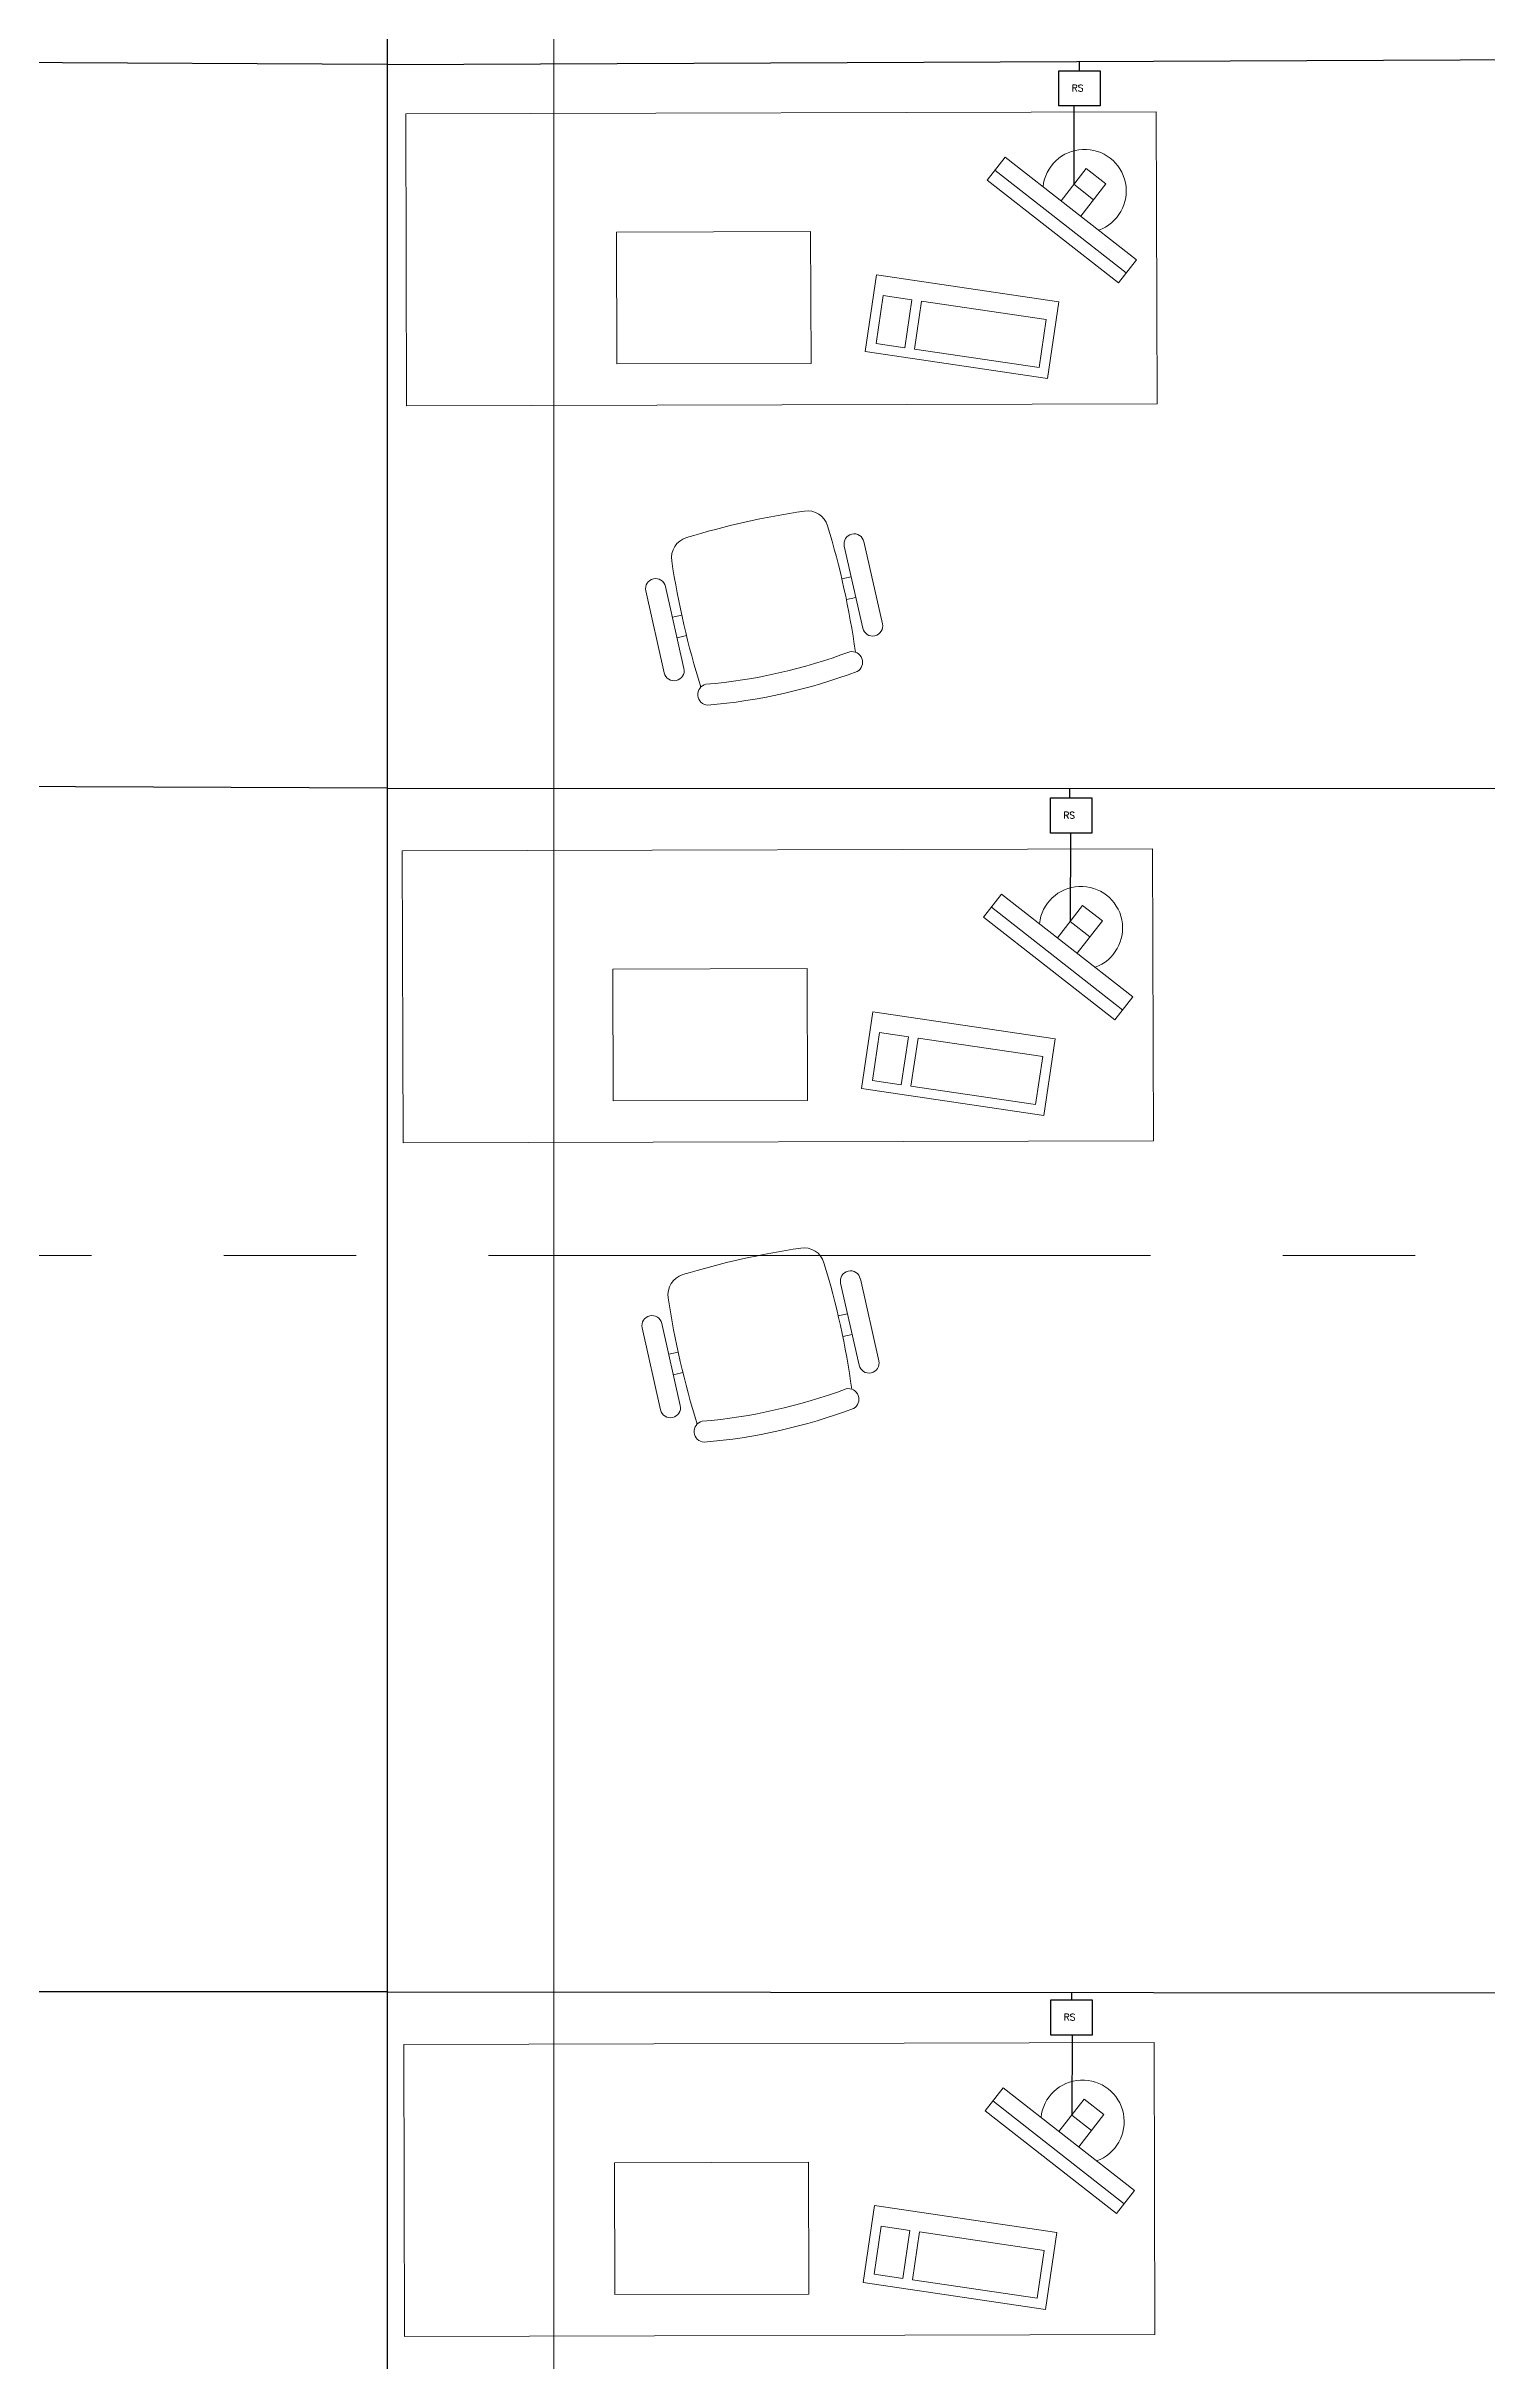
# Model space of a CAD drawing. Extents: x 952 to 1351, y -109 to 188.
# Drawn here: x 1238.59 to 1242.05, y 119.49 to 125.05 of the extents above; entities that cross this region are included whole.
import ezdxf

# ---------------------------------------------------------------- set-up
doc = ezdxf.new("R2010")
doc.units = 0
doc.header["$LTSCALE"] = 0.5
doc.linetypes.add('CENTER', pattern=[50.8, 31.75, -6.35, 6.35, -6.35])
doc.layers.get('0').update_dxf_attribs({"linetype": 'CONTINUOUS'})
doc.layers.add('Cableado', color=100, linetype='CONTINUOUS')
for name, color, linetype, lineweight in [('Detalles 01', 8, 'CONTINUOUS', 9), ('Equipamiento movil', 33, 'CONTINUOUS', 9), ('Tratamiento pisos', 251, 'CONTINUOUS', 9)]:
    doc.layers.add(name, color=color, linetype=linetype, lineweight=lineweight)
doc.styles.add('Texto 5 mm', font='simplex.shx', dxfattribs={"height": 0.5})

# ---------------------------------------------------------------- blocks, each defined once
blk = doc.blocks.new('RECTANG')
for p, q in [((1, 1), (0, 1)), ((0, 1), (0, 0)), ((1, 0), (1, 1)), ((0, 0), (1, 0))]:
    blk.add_line(p, q)
blk = doc.blocks.new('KEYBOARD', base_point=(60, 294))
for p, xscale, yscale, zscale in [((60, 294), 19, 8, 19), ((61, 295), 13, 5, 13), ((75, 295), 3, 5, 3)]:
    blk.add_blockref('RECTANG', p, dxfattribs=dict(xscale=xscale, yscale=yscale, zscale=zscale))
blk = doc.blocks.new('Silla 1')
at = {"layer": 'Equipamiento movil'}
for p, q in [((-0.1131, 0.2664), (0.0295, 0.409)), ((0.0638, 0.3747), (-0.0788, 0.2321)), ((-0.0254, 0.2855), (-0.0091, 0.2693)), ((0.0104, 0.3213), (0.0268, 0.3048)), ((0.2321, -0.0788), (0.3747, 0.0638)), ((0.409, 0.0295), (0.2664, -0.1131)), ((0.3048, 0.0268), (0.3213, 0.0104)), ((0.2693, -0.0091), (0.2855, -0.0254))]:
    blk.add_line(p, q, dxfattribs=at)
for centre, radius, start, end in [((1.4058, -1.1273), 1.9881, 130.2245, 139.1817), ((0.0467, 0.3919), 0.0242, 315, 135), ((0.1468, 0.3964), 0.0255, 61.3631, 224.3749), ((-0.6508, -0.6508), 1.3416, 37.131, 52.869), ((-0.654, -0.654), 1.2956, 37.1584, 52.8416), ((-0.0959, 0.2492), 0.0242, 135, 315), ((-0.0605, 0.1393), 0.0505, 139.1817, 220.8183), ((-1.1273, 1.4058), 1.9881, 310.8183, 319.7755), ((0.3964, 0.1468), 0.0255, 225.6251, 28.6369), ((1.4058, 1.4058), 1.9881, 220.8183, 229.1817), ((0.3919, 0.0467), 0.0242, 315, 135), ((0.1393, -0.0605), 0.0505, 229.1817, 310.8183), ((0.2492, -0.0959), 0.0242, 135, 315)]:
    blk.add_arc(centre, radius, start, end, dxfattribs=at)

msp = doc.modelspace()

# ---------------------------------------------------------------- linework, layer by layer
at = {"layer": 'Cableado'}
for p, q in [((1239.4124, 125.5128), (1239.4124, 125.004)), ((1239.4124, 125.004), (1238.3674, 125.0086)), ((1239.4124, 125.004), (1243.7418, 125.0221)), ((1241.0725, 125.0109), (1241.0725, 124.9886)), ((1239.4124, 125.004), (1239.4124, 118.7472)), ((1241.0598, 124.9041), (1241.0597, 124.7162)), ((1239.4124, 123.268), (1238.3674, 123.2726)), ((1239.4124, 123.268), (1243.7259, 123.2663)), ((1241.0488, 123.2674), (1241.0489, 123.2444)), ((1241.0519, 123.1598), (1241.0511, 122.9484)), ((1239.4124, 120.3813), (1238.3711, 120.3813)), ((1239.4124, 120.3813), (1243.7237, 120.3773)), ((1241.0543, 120.3798), (1241.0542, 120.3619)), ((1241.0552, 120.2773), (1241.0548, 120.0855))]:
    msp.add_line(p, q, dxfattribs=at)
for points in [[(1241.0234, 124.9886), (1241.1229, 124.9886), (1241.1229, 124.9041), (1241.0234, 124.9041)], [(1241.0032, 123.2444), (1241.1026, 123.2444), (1241.1026, 123.1598), (1241.0032, 123.1598)], [(1241.0041, 120.3619), (1241.1036, 120.3619), (1241.1036, 120.2773), (1241.0041, 120.2773)]]:
    msp.add_lwpolyline(points, close=True, dxfattribs=at)
at = {"layer": 'Detalles 01', "linetype": 'CENTER', "ltscale": 0.1}
msp.add_line((1237.1158, 122.1472), (1246.3904, 122.1472), dxfattribs=at)
at = {"layer": 'Equipamiento movil'}
for p, q in [((1241.2572, 124.89), (1239.4572, 124.885)), ((1239.4572, 124.885), (1239.4591, 124.185)), ((1241.2591, 124.19), (1241.2572, 124.89)), ((1240.8519, 124.7264), (1240.895, 124.7815)), ((1241.1854, 124.5036), (1240.8704, 124.75)), ((1240.895, 124.7815), (1241.2101, 124.5351)), ((1241.0289, 124.6768), (1241.0894, 124.7541)), ((1241.1367, 124.7172), (1241.0894, 124.7541)), ((1241.1669, 124.4799), (1240.8519, 124.7264)), ((1241.0597, 124.7162), (1241.107, 124.6792)), ((1241.0762, 124.6398), (1241.1367, 124.7172)), ((1239.9625, 124.6017), (1240.4283, 124.603)), ((1239.9634, 124.2855), (1239.9625, 124.6017)), ((1240.4283, 124.603), (1240.4292, 124.2867)), ((1241.2101, 124.5351), (1241.1669, 124.4799)), ((1240.4292, 124.2867), (1239.9634, 124.2855)), ((1239.4591, 124.185), (1241.2591, 124.19)), ((1241.2485, 123.1223), (1239.4485, 123.1173)), ((1239.4485, 123.1173), (1239.4505, 122.4173)), ((1241.2505, 122.4223), (1241.2485, 123.1223)), ((1240.8432, 122.9587), (1240.8863, 123.0138)), ((1240.8863, 123.0138), (1241.2014, 122.7673)), ((1241.1583, 122.7122), (1240.8432, 122.9587)), ((1241.1768, 122.7358), (1240.8617, 122.9823)), ((1241.0202, 122.909), (1241.0807, 122.9864)), ((1241.128, 122.9494), (1241.0807, 122.9864)), ((1241.0511, 122.9484), (1241.0983, 122.9115)), ((1241.0675, 122.8721), (1241.128, 122.9494)), ((1239.9538, 122.834), (1240.4197, 122.8353)), ((1239.9547, 122.5177), (1239.9538, 122.834)), ((1240.4197, 122.8353), (1240.4206, 122.519)), ((1241.2014, 122.7673), (1241.1583, 122.7122)), ((1240.4206, 122.519), (1239.9547, 122.5177)), ((1239.4505, 122.4173), (1241.2505, 122.4223)), ((1241.2522, 120.2593), (1239.4522, 120.2543)), ((1239.4522, 120.2543), (1239.4542, 119.5543)), ((1241.2542, 119.5593), (1241.2522, 120.2593)), ((1240.8469, 120.0957), (1240.89, 120.1508)), ((1241.1805, 119.8729), (1240.8654, 120.1193)), ((1240.89, 120.1508), (1241.2051, 119.9044)), ((1241.0239, 120.0461), (1241.0844, 120.1234)), ((1241.1317, 120.0864), (1241.0844, 120.1234)), ((1241.162, 119.8492), (1240.8469, 120.0957)), ((1241.0548, 120.0855), (1241.102, 120.0485)), ((1241.0712, 120.0091), (1241.1317, 120.0864)), ((1239.9575, 119.971), (1240.4234, 119.9723)), ((1239.9584, 119.6547), (1239.9575, 119.971)), ((1240.4234, 119.9723), (1240.4243, 119.656)), ((1241.2051, 119.9044), (1241.162, 119.8492)), ((1240.4243, 119.656), (1239.9584, 119.6547)), ((1239.4542, 119.5543), (1241.2542, 119.5593))]:
    msp.add_line(p, q, dxfattribs=at)
for centre in [(1241.0853, 124.7002), (1241.0766, 122.9324), (1241.0803, 120.0695)]:
    msp.add_arc(centre, 0.1, 289.8511, 174.0791, dxfattribs=at)
at = {"layer": 'Tratamiento pisos'}
for p, q in [((1239.4124, 125.1472), (1239.4124, 122.5865)), ((1239.8124, 125.1472), (1239.8124, 119.1472)), ((1239.4124, 122.5865), (1239.4124, 119.1472))]:
    msp.add_line(p, q, dxfattribs=at)

# ---------------------------------------------------------------- block references
at = {"layer": 'Equipamiento movil', "xscale": -0.02326153846132684, "yscale": 0.02326153846151868, "zscale": 0.02326153846153847, "rotation": 351.581457680191}
for p in [(1240.9961, 124.2502), (1240.9875, 122.4825), (1240.9912, 119.6195)]:
    msp.add_blockref('KEYBOARD', p, dxfattribs=at)
at = {"layer": 'Equipamiento movil', "xscale": -1, "rotation": 147.7055914529652}
for p in [(1240.2706, 123.9059), (1240.2619, 122.1382)]:
    msp.add_blockref('Silla 1', p, dxfattribs=at)

# ---------------------------------------------------------------- texts
at = {"layer": 'Cableado', "char_height": 0.01595, "attachment_point": 1, "style": 'Texto 5 mm'}
for insert in [(1241.0547, 124.9551), (1241.0344, 123.2108), (1241.0354, 120.3283)]:
    msp.add_mtext_dynamic_manual_height_columns('RS', width=19.34546, gutter_width=2.5, heights=[0], dxfattribs=dict(at, insert=insert))

doc.saveas('drawing.dxf')
